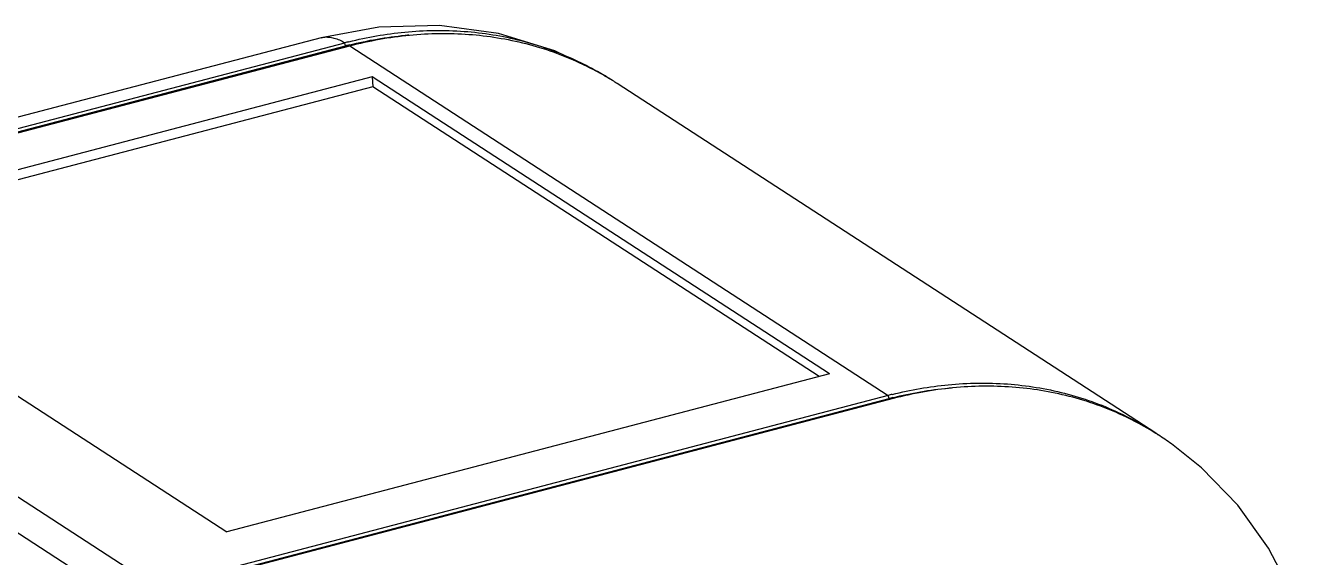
# Model space of a CAD drawing. Header units: millimetres. Extents: x 1571 to 1968, y -272 to 59.
# Drawn here: x 1677.8 to 1798.8, y -193.2 to -142.3 of the extents above; entities that cross this region are included whole.
import ezdxf

# ---------------------------------------------------------------- set-up
doc = ezdxf.new("R2010")
doc.units = ezdxf.units.MM

msp = doc.modelspace()

# ---------------------------------------------------------------- linework, layer by layer
at = {"color": 7, "linetype": 'Continuous'}
for p, q in [((1706.028, -143.52), (1636.138, -161.827)), ((1664.045, -155.597), (1708.299, -144.005)), ((1708.365, -144.305), (1708.299, -144.005)), ((1637.848, -162.776), (1708.365, -144.305)), ((1638.867, -162.602), (1708.756, -144.295)), ((1708.467, -144.371), (1708.365, -144.305)), ((1708.756, -144.295), (1760.231, -177.689)), ((1710.915, -147.265), (1653.293, -162.359)), ((1754.625, -175.622), (1710.915, -147.265)), ((1710.915, -147.265), (1710.966, -148.219)), ((1710.966, -148.219), (1654.355, -163.048)), ((1753.614, -175.887), (1710.966, -148.219)), ((1785.787, -181.288), (1734.312, -147.894)), ((1638.867, -162.602), (1690.342, -195.996)), ((1653.293, -162.359), (1697.003, -190.716)), ((1689.876, -199.163), (1637.942, -165.471)), ((1754.625, -175.622), (1697.003, -190.716)), ((1760.231, -177.689), (1690.342, -195.996)), ((1760.299, -177.997), (1760.231, -177.689)), ((1689.778, -196.469), (1760.299, -177.997)), ((1760.69, -177.993), (1690.801, -196.3)), ((1760.408, -178.067), (1760.299, -177.997)), ((1785.818, -181.322), (1785.783, -181.3))]:
    msp.add_line(p, q, dxfattribs=at)
for points in [[(1730.707, -145.905), (1728.354, -144.767), (1722.992, -143.107), (1717.347, -142.34), (1711.549, -142.501), (1706.028, -143.52)], [(1798.781, -196.557), (1796.554, -192.272), (1793.623, -188.179), (1790.171, -184.609), (1787.463, -182.429)]]:
    msp.add_lwpolyline(points, dxfattribs=at)
for centre, radius, start, end in [((1717.839, -180.428), 37.651, 104.072, 104.67854), ((1717.838, -180.47), 37.386, 104.08668, 104.67853), ((1718.502, -172.272), 29.056, 58.04631, 61.39588), ((1718.055, -171.955), 29.025, 57.23516, 60.32076), ((1718.541, -172.21), 28.982, 57.03263, 58.04552), ((1769.773, -214.117), 37.657, 104.0739, 104.67854), ((1769.773, -214.163), 37.386, 104.08906, 104.67853), ((1770.03, -205.582), 28.956, 56.91086, 57.0325), ((1770.471, -205.906), 28.981, 57.15564, 58.02414), ((1770.044, -205.56), 28.93, 56.04314, 56.91097), ((1770.54, -205.801), 28.856, 54.09352, 57.15829)]:
    msp.add_arc(centre, radius, start, end, dxfattribs=at)
for points, start_tangent, end_tangent in [([(1708.685, -143.906), (1714.017, -142.981), (1719.692, -142.912), (1725.129, -143.796), (1730.258, -145.62), (1732.427, -146.738)], (0.9699919, 0.2431372), (0.868804, -0.4951561)), ([(1706.028, -143.52), (1706.276, -143.471), (1706.756, -143.461), (1707.256, -143.551), (1707.771, -143.734), (1708.299, -144.005)], (0.9673958, 0.2532695), (0.8620185, -0.5068769)), ([(1708.739, -144.209), (1714.048, -143.287), (1714.41, -143.254)], (0.9699295, 0.2433859), (0.9963625, 0.0852157)), ([(1708.756, -144.295), (1714.481, -143.27), (1720.141, -143.201), (1725.598, -144.088), (1730.72, -145.91), (1732.413, -146.763)], (0.9673637, 0.2533919), (0.877943, -0.4787652)), ([(1760.616, -177.591), (1765.956, -176.665), (1771.616, -176.595), (1777.073, -177.482), (1782.195, -179.304), (1785.787, -181.288)], (0.9699838, 0.2431695), (0.8389793, -0.5441633)), ([(1760.672, -177.901), (1765.983, -176.98), (1766.375, -176.944)], (0.9699194, 0.2434262), (0.9964391, 0.084316)), ([(1785.783, -181.3), (1782.651, -179.608), (1777.521, -177.784), (1772.084, -176.9), (1766.409, -176.969), (1760.69, -177.993)], (-0.849024, 0.5283543), (-0.9673637, -0.2533919))]:
    msp.add_spline(points, degree=3, dxfattribs=dict(at, start_tangent=start_tangent, end_tangent=end_tangent))

doc.saveas('drawing.dxf')
